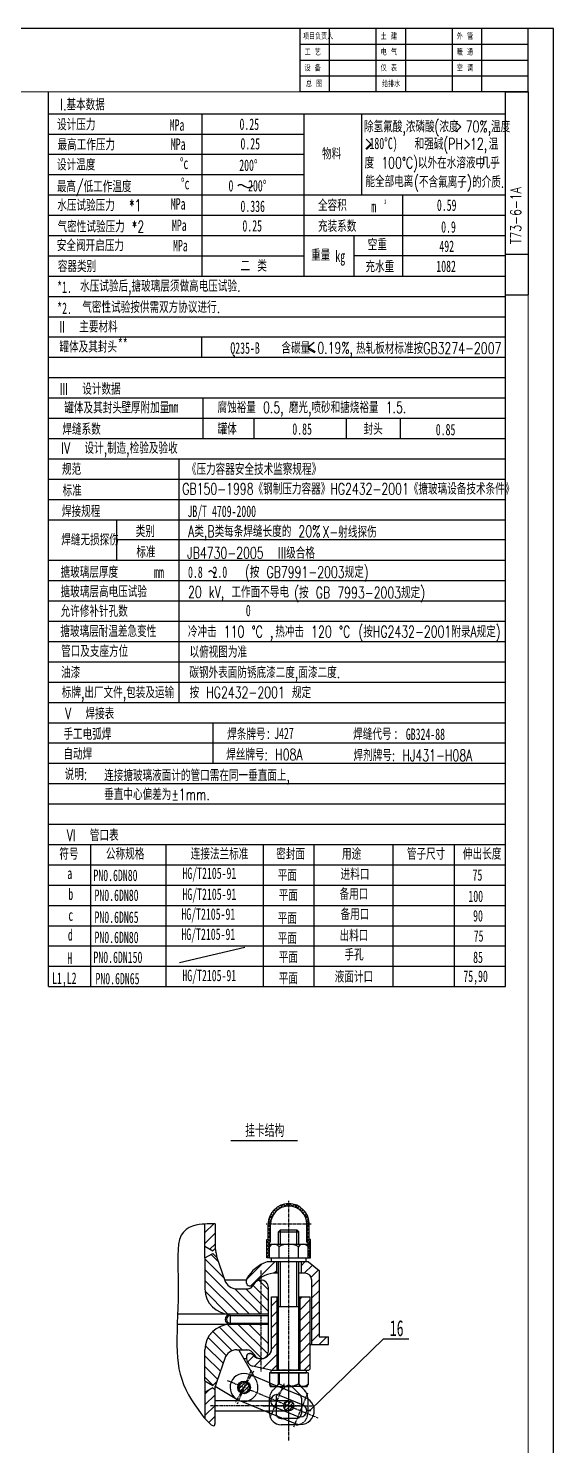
# Model space of a CAD drawing. Extents: x -841 to 590, y -221 to 620.
# Drawn here: x 383 to 590, y 61 to 620 of the extents above; entities that cross this region are included whole.
import ezdxf

# ---------------------------------------------------------------- set-up
doc = ezdxf.new("R2010")
doc.units = 0
doc.header["$MEASUREMENT"] = 0
for name, pattern in [('CENTER', [2, 1.25, -0.25, 0.25, -0.25]), ('HIDDEN', [0.375, 0.25, -0.125]), ('PHANTOM', [2.5, 1.25, -0.25, 0.25, -0.25, 0.25, -0.25])]:
    doc.linetypes.add(name, pattern=pattern)
doc.layers.get('0').update_dxf_attribs({"linetype": 'CONTINUOUS'})
for name, color, linetype in [('1', 1, 'CONTINUOUS'), ('2', 7, 'CENTER'), ('3', 7, 'HIDDEN'), ('5', 7, 'CONTINUOUS'), ('6', 7, 'PHANTOM'), ('BZCC', 7, 'CONTINUOUS'), ('K1', 4, 'CONTINUOUS')]:
    doc.layers.add(name, color=color, linetype=linetype)
doc.styles.add('HZ', font='txt', dxfattribs={"width": 0.5, "bigfont": 'hzfs'})
doc.styles.add('HZFS', font='txt.shx', dxfattribs={"width": 0.75, "bigfont": 'hzfs.shx'})
doc.styles.get("Standard").update_dxf_attribs({"font": 'txt', "width": 0.35})

# ---------------------------------------------------------------- blocks, each defined once
blk = doc.blocks.new('*D60')
at = {"layer": '1'}
for p, q in [((-133.658748, 123.345128), (-149.960756, 123.345128)), ((-148.34847, 124.972482), (-148.34847, 123.345128)), ((-134.554463, 123.345128), (-134.554463, 124.972482))]:
    blk.add_line(p, q, dxfattribs=at)
blk = doc.blocks.new('*D61')
for p, q in [((-182.905627, 135.100453), (-183.76353, 133.812052)), ((-181.849108, 136.104384), (-182.905627, 135.100453)), ((-180.649257, 136.861266), (-181.849108, 136.104384)), ((-179.361356, 137.408522), (-180.649257, 136.861266)), ((-178.040688, 137.783576), (-179.361356, 137.408522)), ((-176.742536, 138.023849), (-178.040688, 137.783576)), ((-175.522182, 138.166764), (-176.742536, 138.023849)), ((-174.43491, 138.249744), (-175.522182, 138.166764)), ((-173.523512, 138.304508), (-174.43491, 138.249744)), ((-172.780821, 138.339957), (-173.523512, 138.304508)), ((-172.187179, 138.359289), (-172.780821, 138.339957)), ((-171.722929, 138.365702), (-172.187179, 138.359289)), ((-171.368414, 138.362395), (-171.722929, 138.365702)), ((-171.103977, 138.352564), (-171.368414, 138.362395)), ((-170.909961, 138.339408), (-171.103977, 138.352564)), ((-170.766708, 138.326124), (-170.909961, 138.339408)), ((-170.657189, 138.315314), (-170.766708, 138.326124)), ((-170.574887, 138.30719), (-170.657189, 138.315314)), ((-170.515915, 138.301369), (-170.574887, 138.30719)), ((-170.476385, 138.297467), (-170.515915, 138.301369)), ((-170.452407, 138.2951), (-170.476385, 138.297467)), ((-170.440095, 138.293885), (-170.452407, 138.2951)), ((-170.435558, 138.293437), (-170.440095, 138.293885)), ((-170.43491, 138.293373), (-170.435558, 138.293437)), ((-184.789061, 130.322931), (-185.020336, 128.172196)), ((-184.383374, 132.213105), (-184.789061, 130.322931)), ((-183.76353, 133.812052), (-184.383374, 132.213105)), ((-185.116939, 125.791565), (-185.118614, 123.211707)), ((-185.118614, 123.211707), (-185.065103, 120.463286)), ((-185.020336, 128.172196), (-185.116939, 125.791565)), ((-185.065103, 120.463286), (-184.996147, 117.576969)), ((-184.996147, 117.576969), (-184.95149, 114.583422)), ((-184.95149, 114.583422), (-184.961518, 111.513536)), ((-185.019195, 108.399099), (-185.108133, 105.272123)), ((-184.961518, 111.513536), (-185.019195, 108.399099)), ((-185.211941, 102.164621), (-185.314227, 99.108606)), ((-185.108133, 105.272123), (-185.211941, 102.164621)), ((-185.398603, 96.13609), (-185.448678, 93.279085)), ((-185.314227, 99.108606), (-185.398603, 96.13609)), ((-185.448678, 93.279085), (-185.448061, 90.569605)), ((-185.448061, 90.569605), (-185.38093, 88.029898)), ((-185.38093, 88.029898), (-185.23373, 85.643166)), ((-185.23373, 85.643166), (-184.993476, 83.382845)), ((-184.993476, 83.382845), (-184.647182, 81.222374)), ((-184.647182, 81.222374), (-184.181861, 79.13519)), ((-184.181861, 79.13519), (-183.584526, 77.09473)), ((-183.584526, 77.09473), (-182.842192, 75.074432)), ((-182.842192, 75.074432), (-181.941873, 73.047733)), ((-181.941873, 73.047733), (-180.880653, 71.000423)), ((-180.880653, 71.000423), (-179.695907, 68.967692)), ((-179.695907, 68.967692), (-178.43508, 66.997086)), ((-178.43508, 66.997086), (-177.145616, 65.136146)), ((-177.145616, 65.136146), (-175.874962, 63.432416)), ((-175.874962, 63.432416), (-174.670563, 61.933439)), ((-174.670563, 61.933439), (-173.579863, 60.686758)), ((-173.579863, 60.686758), (-172.650309, 59.739917)), ((-172.650309, 59.739917), (-171.917089, 59.123712)), ((-171.917089, 59.123712), (-171.366367, 58.801961)), ((-171.366367, 58.801961), (-170.972051, 58.721732)), ((-170.972051, 58.721732), (-170.708048, 58.830096)), ((-170.708048, 58.830096), (-170.548265, 59.074123)), ((-170.548265, 59.074123), (-170.466611, 59.400882)), ((-170.466611, 59.400882), (-170.436992, 59.757445)), ((-170.436992, 59.757445), (-170.433316, 60.09088)), ((-170.434711, 60.800746), (-170.434826, 60.859373)), ((-170.434521, 60.70409), (-170.434711, 60.800746)), ((-170.434238, 60.559898), (-170.434521, 60.70409)), ((-170.433842, 60.358664), (-170.434238, 60.559898)), ((-170.433316, 60.09088), (-170.433842, 60.358664))]:
    blk.add_line(p, q)
blk = doc.blocks.new('*D62')
at = {"layer": '5'}
for p, q in [((-174.43491, 71.226454), (-172.906644, 72.75472)), ((-174.43491, 66.983813), (-170.43491, 70.983813)), ((-174.43491, 62.741172), (-170.43491, 66.741172)), ((-172.919415, 60.014027), (-170.43491, 62.498532))]:
    blk.add_line(p, q, dxfattribs=at)
blk = doc.blocks.new('*D63')
at = {"layer": '5'}
for p, q in [((-174.43491, 134.866064), (-170.958289, 138.342685)), ((-174.43491, 130.623423), (-170.43491, 134.623423)), ((-172.462999, 128.352694), (-170.43491, 130.380783))]:
    blk.add_line(p, q, dxfattribs=at)
blk = doc.blocks.new('*D64')
at = {"layer": '5'}
for p, q in [((-166.939504, 117.045098), (-174.43491, 124.540504)), ((-169.172473, 123.520708), (-171.955581, 126.303816)), ((-156.818822, 102.681776), (-174.43491, 120.297864)), ((-161.061463, 102.681776), (-174.43491, 116.055223)), ((-165.345664, 102.723336), (-174.39335, 111.771022)), ((-152.576182, 102.681776), (-162.635036, 112.74063)), ((-158.333541, 112.681776), (-149.43491, 103.783145)), ((-155.40666, 113.997536), (-149.43491, 108.025786)), ((-153.238602, 116.072118), (-149.43491, 112.268427))]:
    blk.add_line(p, q, dxfattribs=at)
blk = doc.blocks.new('*D65')
at = {"layer": '5'}
for p, q in [((-145.476575, 144.025409), (-143.480326, 146.021658)), ((-143.845695, 144.862977), (-144.616864, 145.634146)), ((-142.732706, 145.164202), (-143.567074, 145.99857)), ((-142.97223, 145.115541), (-141.813125, 146.274645)), ((-141.437747, 145.283457), (-142.382299, 146.228009)), ((-149.547346, 138.540425), (-148.388241, 139.69953)), ((-149.294359, 140.207626), (-147.29811, 142.203875)), ((-148.421702, 139.53949), (-149.250721, 140.368509)), ((-148.110326, 140.642327), (-148.878324, 141.410325)), ((-147.66513, 141.611344), (-148.397142, 142.343356)), ((-148.067562, 142.848636), (-146.121337, 144.794861)), ((-147.107233, 142.467661), (-147.820121, 143.18055)), ((-146.446666, 143.221308), (-147.153779, 143.928421)), ((-145.686305, 143.87516), (-146.400034, 144.588889)), ((-144.822849, 144.425918), (-145.556685, 145.159754)), ((-148.555499, 138.259073), (-149.490356, 139.19393))]:
    blk.add_line(p, q, dxfattribs=at)
blk = doc.blocks.new('*D66')
at = {"layer": '5'}
for p, q in [((-141.39024, 145.283317), (-140.450039, 146.223518)), ((-139.843419, 145.103342), (-141.012543, 146.272467)), ((-140.101783, 145.157561), (-139.26981, 145.989534)), ((-137.249647, 143.923784), (-139.332456, 146.006593)), ((-138.993317, 144.851813), (-138.223568, 145.621562)), ((-138.019782, 144.411135), (-137.286763, 145.144153)), ((-137.159496, 143.857207), (-136.446147, 144.570556)), ((-134.912387, 143.000738), (-136.596383, 144.684733)), ((-136.402113, 143.200376), (-135.695007, 143.907483)), ((-135.744521, 142.443755), (-135.031267, 143.157008)), ((-133.590527, 140.264664), (-135.673336, 142.347473)), ((-135.189784, 141.584279), (-134.456972, 142.31709)), ((-134.748183, 140.611666), (-133.978793, 141.381056)), ((-133.324654, 138.584577), (-134.493778, 139.753701)), ((-134.441283, 139.504352), (-133.609917, 140.335718)), ((-134.313878, 138.217543), (-133.374777, 139.156645))]:
    blk.add_line(p, q, dxfattribs=at)
blk = doc.blocks.new('*D67')
at = {"layer": '5'}
for p, q in [((-133.313663, 137.159373), (-134.313663, 138.159373)), ((-134.313663, 136.803545), (-133.313663, 137.803545)), ((-133.313663, 135.745159), (-134.313663, 136.745159)), ((-134.313663, 135.389331), (-133.313663, 136.389331)), ((-133.313663, 134.330946), (-134.313663, 135.330946)), ((-134.313663, 133.975118), (-133.313663, 134.975118)), ((-133.313663, 132.916732), (-134.313663, 133.916732)), ((-134.313663, 132.560904), (-133.313663, 133.560904)), ((-132.813663, 131.002518), (-134.313663, 132.502518)), ((-134.313663, 131.146691), (-133.313663, 132.146691)), ((-133.813663, 130.232477), (-132.813663, 131.232477)), ((-132.813663, 129.588305), (-133.813663, 130.588305)), ((-133.813663, 128.818263), (-132.813663, 129.818263)), ((-132.813663, 128.174091), (-133.813663, 129.174091)), ((-133.813663, 127.40405), (-132.813663, 128.40405)), ((-132.813663, 126.759878), (-133.813663, 127.759878)), ((-133.813663, 125.989836), (-132.813663, 126.989836)), ((-132.813663, 125.345664), (-133.813663, 126.345664)), ((-133.416804, 124.972482), (-132.813663, 125.575623))]:
    blk.add_line(p, q, dxfattribs=at)
blk = doc.blocks.new('*D68')
at = {"layer": '5'}
for p, q in [((-149.556157, 137.1174), (-148.556157, 138.1174)), ((-148.556157, 136.845518), (-149.556157, 137.845518)), ((-149.556157, 135.703186), (-148.556157, 136.703186)), ((-148.556157, 135.431304), (-149.556157, 136.431304)), ((-149.556157, 134.288973), (-148.556157, 135.288973)), ((-148.556157, 134.017091), (-149.556157, 135.017091)), ((-150.056157, 130.960546), (-148.556157, 132.460546)), ((-149.056157, 130.27445), (-150.056157, 131.27445)), ((-150.056157, 129.546332), (-149.056157, 130.546332)), ((-149.056157, 128.860236), (-150.056157, 129.860236)), ((-150.056157, 128.132118), (-149.056157, 129.132118)), ((-149.556157, 132.874759), (-148.556157, 133.874759)), ((-148.556157, 132.602877), (-149.556157, 133.602877)), ((-148.556157, 131.188664), (-149.556157, 132.188664)), ((-149.056157, 127.446023), (-150.056157, 128.446023)), ((-150.056157, 126.717905), (-149.056157, 127.717905)), ((-149.056157, 126.031809), (-150.056157, 127.031809)), ((-150.056157, 125.303691), (-149.056157, 126.303691)), ((-149.411044, 124.972482), (-150.056157, 125.617596))]:
    blk.add_line(p, q, dxfattribs=at)
blk = doc.blocks.new('*D69')
at = {"layer": '5'}
for p, q in [((-159.567415, 71.951813), (-158.046199, 73.47303)), ((-157.832357, 72.272658), (-157.42171, 72.683304))]:
    blk.add_line(p, q, dxfattribs=at)
blk = doc.blocks.new('*D70')
at = {"layer": '5'}
for p, q in [((-160.048763, 74.298892), (-158.532383, 75.815272)), ((-159.047481, 73.885961), (-159.005229, 73.928213))]:
    blk.add_line(p, q, dxfattribs=at)
blk = doc.blocks.new('*D71')
at = {"layer": '5'}
for p, q in [((-160.964324, 73.383331), (-160.048763, 74.298892)), ((-160.455381, 72.478061), (-159.047481, 73.885961))]:
    blk.add_line(p, q, dxfattribs=at)
blk = doc.blocks.new('*D72')
at = {"layer": '5'}
for p, q in [((-158.983967, 73.949475), (-157.627113, 75.306329)), ((-158.046199, 73.47303), (-157.100866, 74.418363))]:
    blk.add_line(p, q, dxfattribs=at)
blk = doc.blocks.new('*D73')
at = {"layer": '5'}
for p, q in [((-143.203387, 65.688424), (-142.269316, 66.622496)), ((-142.529187, 64.948411), (-141.43491, 66.042687)), ((-141.44088, 64.622505), (-141.43491, 64.628474))]:
    blk.add_line(p, q, dxfattribs=at)
blk = doc.blocks.new('*D74')
at = {"layer": '5'}
for p, q in [((-143.026963, 67.279062), (-141.701357, 68.604668)), ((-142.025681, 66.866131), (-141.43491, 67.456901))]:
    blk.add_line(p, q, dxfattribs=at)
blk = doc.blocks.new('*D75')
at = {"layer": '5'}
for p, q in [((-141.43491, 67.456901), (-140.500839, 68.390973)), ((-140.855102, 66.622496), (-139.760826, 67.716772)), ((-139.440888, 66.622496), (-139.434919, 66.628465))]:
    blk.add_line(p, q, dxfattribs=at)
blk = doc.blocks.new('*D76')
at = {"layer": '5'}
for p, q in [((-141.43491, 66.042687), (-141.024398, 66.4532)), ((-141.43491, 64.628474), (-140.023116, 66.040268))]:
    blk.add_line(p, q, dxfattribs=at)
blk = doc.blocks.new('*D77')
at = {"layer": '5'}
for p, q in [((-141.024398, 66.4532), (-140.855102, 66.622496)), ((-140.023116, 66.040268), (-139.440888, 66.622496))]:
    blk.add_line(p, q, dxfattribs=at)
blk = doc.blocks.new('*D78')
at = {"layer": '5'}
for p, q in [((-163.689332, 88.339082), (-171.268085, 95.917835)), ((-159.789385, 88.681776), (-168.790828, 97.683219)), ((-165.490839, 98.62587), (-152.069127, 85.204159)), ((-161.304104, 98.681776), (-149.661161, 87.038834)), ((-157.061463, 98.681776), (-149.43491, 91.055223)), ((-152.43491, 98.297864), (-152.818822, 98.681776)), ((-167.250909, 83.415378), (-174.278584, 90.443052)), ((-166.037484, 86.444594), (-173.160232, 93.567342)), ((-168.338766, 80.260594), (-174.43491, 86.356738)), ((-169.426623, 77.10581), (-174.43491, 82.114098)), ((-135.340383, 80.622496), (-132.93491, 83.027969)), ((-174.43491, 77.871457), (-171.268085, 74.704632))]:
    blk.add_line(p, q, dxfattribs=at)
blk = doc.blocks.new('*D79')
at = {"layer": '5'}
for p, q in [((-146.894552, 123.345128), (-156.295349, 113.944331)), ((-158.037534, 116.444786), (-151.995554, 122.486767)), ((-146.302975, 119.694064), (-147.113995, 118.883044))]:
    blk.add_line(p, q, dxfattribs=at)
blk = doc.blocks.new('*D163')
at = {"layer": '5'}
for p, q in [((-160.197938, 406.577323), (-160.197635, 406.577634)), ((-160.197635, 406.577634), (-160.195509, 406.579809)), ((-160.195509, 406.579809), (-160.18974, 406.585714)), ((-160.18974, 406.585714), (-160.178505, 406.597212)), ((-160.178505, 406.597212), (-160.159983, 406.616169)), ((-160.159983, 406.616169), (-160.132352, 406.644448)), ((-160.132352, 406.644448), (-160.09379, 406.683915)), ((-160.09379, 406.683915), (-160.042474, 406.736434)), ((-160.042474, 406.736434), (-159.97709, 406.802346)), ((-159.97709, 406.802346), (-159.898344, 406.875892)), ((-159.898344, 406.875892), (-159.807449, 406.94979)), ((-159.807449, 406.94979), (-159.705617, 407.016759)), ((-159.705617, 407.016759), (-159.594062, 407.069517)), ((-159.594062, 407.069517), (-159.473995, 407.100781)), ((-159.473995, 407.100781), (-159.346631, 407.10327)), ((-159.346631, 407.10327), (-159.213182, 407.069701)), ((-159.213182, 407.069701), (-159.075005, 406.995797)), ((-159.075005, 406.995797), (-158.934039, 406.889291)), ((-158.934039, 406.889291), (-158.792368, 406.760923)), ((-158.792368, 406.760923), (-158.652076, 406.621432)), ((-158.652076, 406.621432), (-158.515245, 406.481556)), ((-158.515245, 406.481556), (-158.38396, 406.352034)), ((-158.38396, 406.352034), (-158.260305, 406.243605)), ((-158.260305, 406.243605), (-158.146362, 406.167008)), ((-158.146362, 406.167008), (-158.043782, 406.130009)), ((-158.043782, 406.130009), (-157.952481, 406.128491)), ((-157.952481, 406.128491), (-157.87194, 406.155364)), ((-157.87194, 406.155364), (-157.80164, 406.203537)), ((-157.80164, 406.203537), (-157.741064, 406.265923)), ((-157.741064, 406.265923), (-157.689694, 406.335429)), ((-157.689694, 406.335429), (-157.647011, 406.404968)), ((-157.647011, 406.404968), (-157.612496, 406.46745)), ((-157.612496, 406.46745), (-157.58556, 406.51726)), ((-157.58556, 406.51726), (-157.565317, 406.554692)), ((-157.565317, 406.554692), (-157.550813, 406.581513)), ((-157.550813, 406.581513), (-157.54109, 406.599492)), ((-157.54109, 406.599492), (-157.535193, 406.610397)), ((-157.535193, 406.610397), (-157.530889, 406.618355)), ((-157.532164, 406.615997), (-157.531048, 406.61806))]:
    blk.add_line(p, q, dxfattribs=at)
blk = doc.blocks.new('*D164')
at = {"layer": '5'}
for p, q in [((-148.719322, 558.768754), (-148.716272, 558.771584)), ((-148.716272, 558.771584), (-148.694921, 558.791395)), ((-148.694921, 558.791395), (-148.63697, 558.845166)), ((-148.63697, 558.845166), (-148.524118, 558.94988)), ((-148.524118, 558.94988), (-148.340029, 559.107794)), ((-148.340029, 559.107794), (-148.076229, 559.262276)), ((-148.076229, 559.262276), (-147.726206, 559.341974)), ((-147.726206, 559.341974), (-147.283449, 559.275532)), ((-147.283449, 559.275532), (-146.748692, 559.022407)), ((-146.748692, 559.022407), (-146.151643, 558.665286)), ((-146.151643, 558.665286), (-145.529256, 558.317668)), ((-143.443809, 558.417572), (-143.137249, 558.621413)), ((-143.137249, 558.621413), (-142.946268, 558.755424)), ((-142.946268, 558.755424), (-142.806904, 558.853217)), ((-142.848197, 558.824241), (-142.812066, 558.849595)), ((-145.529256, 558.317668), (-144.918482, 558.093049)), ((-144.918482, 558.093049), (-144.353254, 558.072534)), ((-144.353254, 558.072534), (-143.85542, 558.207661)), ((-143.85542, 558.207661), (-143.443809, 558.417572))]:
    blk.add_line(p, q, dxfattribs=at)

msp = doc.modelspace()

# ---------------------------------------------------------------- linework, layer by layer
for p, q in [((590.02835, 619.92756), (-3.97165, 619.92756)), ((590.02835, -221.07244), (590.02835, 619.92756)), ((482.40997, 140.74945), (482.40997, 146.38926)), ((488.90997, 140.74945), (488.90997, 146.38926)), ((482.40997, 116.06613), (482.40997, 133.78876)), ((488.90997, 116.06613), (488.90997, 133.78876))]:
    msp.add_line(p, q)
at = {"color": 7}
for p, q in [((580.02835, 619.92756), (490.02835, 619.92756)), ((490.02835, 619.92756), (490.02835, 594.92756)), ((501.62456, 619.92756), (501.62456, 594.92756)), ((520.02835, 619.92756), (520.02835, 594.92756)), ((531.62456, 619.92756), (531.62456, 594.92756)), ((550.02835, 619.92756), (550.02835, 594.92756)), ((561.62456, 619.92756), (561.62456, 594.92756)), ((490.02835, 613.67756), (580.02835, 613.67756)), ((490.02835, 607.42756), (580.02835, 607.42756)), ((490.02835, 601.17756), (580.02835, 601.17756)), ((571.02835, 530.92756), (580.02835, 530.92756)), ((571.02835, 514.92756), (580.02835, 514.92756))]:
    msp.add_line(p, q, dxfattribs=at)
at = {"layer": '1'}
for p, q in [((391.02835, 242.2865), (391.02835, 594.92756)), ((571.02835, 242.2865), (571.02835, 594.92756)), ((391.02835, 506.2865), (571.02835, 506.2865)), ((391.02835, 482.2865), (571.02835, 482.2865)), ((391.02835, 458.2865), (571.02835, 458.2865)), ((391.02835, 354.2865), (571.02835, 354.2865)), ((391.02835, 330.2865), (571.02835, 330.2865)), ((391.02835, 306.2865), (571.02835, 306.2865)), ((452.65997, 135.31601), (452.65997, 148.69338)), ((456.65997, 148.73701), (456.65997, 139.01445)), ((477.53872, 142.54165), (477.53872, 148.60584)), ((478.53872, 141.54165), (478.53872, 148.60584)), ((482.40997, 146.38926), (481.65997, 145.63926)), ((481.65997, 145.63926), (489.65997, 145.63926)), ((481.65997, 140.74945), (481.65997, 145.63926)), ((482.40997, 146.38926), (488.90997, 146.38926)), ((488.90997, 146.38926), (489.65997, 145.63926)), ((489.65997, 140.74945), (489.65997, 145.63926)), ((492.78122, 141.54165), (492.78122, 148.60584)), ((493.78122, 142.54165), (493.78122, 148.60584)), ((452.65997, 139.93481), (455.77935, 138.13383)), ((477.03872, 135.41611), (477.03872, 142.54165)), ((477.03872, 142.54165), (477.53872, 142.54165)), ((478.03872, 135.41611), (478.03872, 141.54165)), ((478.53872, 141.54165), (478.03872, 141.54165)), ((478.38872, 140.74945), (478.03872, 139.99945)), ((478.38872, 140.74945), (492.93122, 140.74945)), ((481.84934, 135.41611), (481.84934, 139.74945)), ((489.47059, 135.41611), (489.47059, 139.74945)), ((492.78122, 141.54165), (493.28122, 141.54165)), ((492.93122, 140.74945), (493.28122, 139.99945)), ((493.28122, 135.41611), (493.28122, 141.54165)), ((494.28122, 142.54165), (493.78122, 142.54165)), ((494.28122, 135.41611), (494.28122, 142.54165)), ((452.65997, 135.31601), (455.77935, 137.11698)), ((452.65997, 135.31601), (452.65997, 123.12541)), ((455.77935, 138.13383), (456.65997, 139.01445)), ((455.77935, 137.11698), (457.39104, 135.5053)), ((456.65997, 139.01445), (457.39104, 135.5053)), ((457.39104, 135.5053), (460.49788, 126.49546)), ((478.03872, 135.41611), (477.03872, 135.41611)), ((478.03872, 135.41611), (493.28122, 135.41611)), ((493.28122, 135.41611), (494.28122, 135.41611)), ((481.65997, 129.28876), (479.55575, 129.28876)), ((480.7919, 133.78876), (480.7919, 129.28876)), ((481.65997, 91.06613), (481.65997, 133.78876)), ((489.65997, 91.06613), (489.65997, 133.78876)), ((492.15997, 129.28876), (489.65997, 129.28876)), ((490.52803, 133.78876), (490.52803, 129.28876)), ((493.43613, 133.78876), (497.65997, 130.38504)), ((497.65997, 130.38504), (497.65997, 104.23017)), ((469.05734, 126.62541), (460.45307, 126.62541)), ((465.22475, 123.12541), (469.70867, 123.12541)), ((469.05734, 125.38796), (469.05734, 126.62673)), ((470.05734, 124.38796), (470.94896, 124.38796)), ((474.65997, 126.62541), (473.44347, 126.62541)), ((477.65997, 113.12541), (477.65997, 123.62541)), ((494.65997, 126.78876), (494.65997, 101.18474)), ((477.65997, 98.62541), (477.65997, 118.39127)), ((478.90997, 99.17089), (478.90997, 119.99475)), ((478.90997, 119.99475), (481.65997, 119.99475)), ((481.15997, 91.06613), (481.15997, 119.99475)), ((489.65997, 119.99475), (494.15997, 119.99475)), ((490.15997, 91.06613), (490.15997, 119.99475)), ((494.15997, 92.06613), (494.15997, 119.99475)), ((477.65997, 113.12541), (441.90021, 113.12541)), ((462.65997, 112.62541), (477.65997, 112.62541)), ((462.65997, 112.62541), (462.65997, 109.62541)), ((489.65997, 116.06613), (481.65997, 116.06613)), ((477.65997, 109.12541), (441.76854, 109.12541)), ((462.65997, 109.62541), (477.65997, 109.62541)), ((494.15997, 101.18474), (501.31842, 101.18474)), ((497.65997, 104.23017), (501.31842, 104.23017)), ((501.31842, 101.18474), (501.31842, 104.23017)), ((452.65997, 86.93481), (452.65997, 99.12541)), ((460.59384, 96.03364), (457.37367, 86.69514)), ((465.22475, 99.12541), (469.70867, 99.12541)), ((466.01971, 99.03322), (471.91273, 88.68487)), ((469.10363, 95.62541), (467.96034, 95.62541)), ((469.10363, 96.64646), (469.10363, 95.58821)), ((470.10363, 97.64646), (470.60363, 97.64646)), ((478.62918, 98.2971), (477.91121, 97.2953)), ((470.16551, 89.40543), (471.91273, 88.68487)), ((478.65997, 91.06613), (471.45597, 92.65896)), ((493.28122, 90.06613), (478.03872, 90.06613)), ((478.03872, 90.06613), (478.03872, 86.1585)), ((478.65997, 91.06613), (492.64463, 91.06613)), ((478.65997, 91.06613), (478.65997, 90.06613)), ((478.65997, 90.06613), (492.65997, 90.06613)), ((481.65997, 86.25852), (481.65997, 90.06613)), ((489.65997, 90.06613), (489.65997, 86.25852)), ((492.60379, 91.07195), (493.15997, 91.07195)), ((492.65997, 90.06613), (492.65997, 91.06613)), ((493.28122, 90.06613), (493.28122, 85.48279)), ((452.65997, 86.93481), (452.65997, 72.10772)), ((452.65997, 86.93481), (455.80028, 85.12175)), ((455.80028, 84.12907), (452.65997, 82.31601)), ((457.36316, 86.68463), (455.80028, 85.12175)), ((455.80028, 84.12907), (456.65997, 83.26938)), ((457.35908, 86.6981), (456.65997, 84.62541)), ((465.2904, 79.57411), (456.65997, 84.62541)), ((456.65997, 69.78997), (456.65997, 84.62541)), ((478.03872, 86.1585), (471.91273, 88.68487)), ((478.03872, 86.1585), (481.4958, 84.73279)), ((492.3528, 80.25534), (481.4958, 84.73279)), ((483.62154, 83.85613), (484.24575, 84.48034)), ((484.55443, 84.73279), (486.76551, 84.73279)), ((490.07418, 81.48034), (487.07418, 84.48034)), ((490.24575, 84.8443), (491.84195, 83.24811)), ((490.35726, 84.73279), (492.93122, 84.73279)), ((492.93122, 84.73279), (493.28122, 85.48279)), ((466.38425, 79.06613), (456.65997, 79.06613)), ((465.97172, 79.23626), (488.15901, 70.08617)), ((485.65997, 79.06613), (480.65997, 79.06613)), ((481.96434, 81.29447), (491.20904, 77.48193)), ((493.15997, 79.84156), (493.15997, 80.06613)), ((456.65997, 75.06613), (476.08351, 75.06613)), ((480.05807, 76.67211), (489.30277, 72.85958)), ((485.65997, 75.06613), (483.95229, 75.06613)), ((490.65997, 77.70837), (490.65997, 74.06613)), ((482.65997, 72.06613), (483.35796, 72.06613)), ((488.65997, 69.56613), (482.65997, 69.56613))]:
    msp.add_line(p, q, dxfattribs=at)
for centre, radius in [((468.06862, 84.32084), 2.5), ((468.06862, 84.32084), 2.5), ((468.06862, 84.32084), 2), ((485.65997, 77.06613), 2)]:
    msp.add_circle(centre, radius, dxfattribs=at)
for centre, radius, start, end in [((485.65997, 148.60584), 8.12125, 0, 180), ((485.65997, 148.60584), 7.12125, 0, 180), ((479.94403, 138.43434), 2.31511, 34.614666, 145.385334), ((485.65997, 132.98902), 7.76043, 60.591514, 119.408486), ((491.3759, 138.43434), 2.31511, 34.614666, 145.385334), ((481.60409, 120.35143), 14.1613, 108.399868, 151.228498), ((480.761, 118.17735), 11.17658, 96.190684, 143.629229), ((492.15997, 126.78876), 2.5, 0, 90), ((462.65997, 123.12541), 10, 180, 270), ((465.22475, 128.12541), 5, 199.025606, 270), ((481.60409, 120.35143), 14.1613, 153.649987, 153.702191), ((470.05734, 126.66748), 1, 149.083442, 182.409083), ((470.05734, 125.38796), 1, 180, 270), ((469.20561, 126.12541), 3, 270, 335.375682), ((470.94896, 125.38796), 1, 270, 323.688837), ((474.65997, 123.62541), 3, 141.18188, 155.375682), ((474.65997, 123.62541), 3, 83.306359, 135.290203), ((474.65997, 123.62541), 3, 0, 90), ((462.65997, 111.12541), 2, 90, 270), ((462.65997, 111.12541), 1.5, 90, 270), ((462.65997, 99.12541), 10, 90, 180), ((465.22475, 94.12541), 5, 90, 160.974394), ((470.10363, 96.64646), 1, 90, 180), ((472.10363, 95.58821), 3, 180, 257.532281), ((469.20561, 96.12541), 3, 24.624318, 90), ((470.40005, 96.14646), 1.5, 39.237484, 90), ((474.65997, 99.62541), 4, 219.339633, 324.371487), ((474.65997, 98.62541), 3, 204.624318, 276.693641), ((474.65997, 98.62541), 3, 270, 0), ((477.40997, 99.17089), 1.5, 324.371487, 0), ((468.06862, 84.32084), 5.5, 67.588635, 247.588635), ((493.15997, 92.06613), 1, 270, 0), ((479.94403, 87.0479), 2.31511, 295.604497, 308.120013), ((479.65997, 86.25852), 2, 315, 0), ((485.65997, 83.06613), 2, 120.032022, 135), ((485.65997, 83.06613), 2, 59.967978, 120.032022), ((485.65997, 92.49322), 7.76043, 262.589136, 277.410864), ((485.65997, 83.06613), 2, 45, 59.967978), ((491.65997, 86.25852), 2, 180, 225), ((491.3759, 87.0479), 2.31511, 231.879987, 325.385334), ((481.0112, 78.98329), 2.5, 67.588635, 247.588635), ((490.25591, 75.17075), 5.5, 247.588635, 67.588635), ((488.65997, 80.06613), 2, 29.906458, 45), ((488.65997, 80.06613), 4.5, 0, 45), ((482.65997, 74.06613), 4.5, 180, 270), ((482.65997, 74.06613), 2, 209.906458, 270), ((490.25591, 75.17075), 2.5, 247.588635, 67.588635), ((488.65997, 74.06613), 2, 315.958407, 0), ((488.65997, 74.06613), 4.5, 270, 283.784904)]:
    msp.add_arc(centre, radius, start, end, dxfattribs=at)
at = {"layer": '2'}
for p, q in [((485.65997, 63.45097), (485.65997, 157.81442)), ((494.57586, 148.60584), (476.60297, 148.60584)), ((474.65997, 130.32931), (474.65997, 90.5736)), ((471.77924, 90.66066), (464.64682, 78.47452)), ((470.82733, 91.01022), (465.35274, 77.73534)), ((485.65997, 67.06613), (485.65997, 93.56613)), ((461.38504, 87.07716), (497.09742, 72.3493)), ((483.8148, 85.78151), (478.29533, 72.39779)), ((493.1044, 82.07782), (487.54003, 68.58525)), ((489.95921, 77.06613), (454.80685, 77.06613)), ((475.65997, 77.06613), (495.65997, 77.06613))]:
    msp.add_line(p, q, dxfattribs=at)
at = {"layer": '3'}
for p, q in [((481.84934, 90.06613), (481.84934, 85.73279)), ((489.47059, 90.06613), (489.47059, 85.73279)), ((471.91273, 88.68487), (472.84799, 87.04253)), ((478.03872, 86.1585), (478.03872, 85.48279)), ((478.38872, 84.73279), (478.03872, 85.48279)), ((478.38872, 84.73279), (484.55443, 84.73279)), ((479.47799, 83.24811), (481.07418, 84.8443)), ((481.24575, 81.48034), (483.62154, 83.85613)), ((490.35726, 84.73279), (486.76551, 84.73279)), ((466.38425, 79.06613), (480.65997, 79.06613)), ((478.15997, 74.06613), (478.15997, 80.06613)), ((480.65997, 80.06613), (480.65997, 74.06613)), ((490.65997, 80.06613), (490.65997, 77.70837)), ((493.15997, 79.84156), (493.15997, 74.06613)), ((476.08351, 75.06613), (483.95229, 75.06613)), ((488.65997, 72.06613), (483.35796, 72.06613))]:
    msp.add_line(p, q, dxfattribs=at)
for centre, radius, start, end in [((468.06862, 84.32084), 5.5, 239.66, 29.66), ((479.94403, 87.0479), 2.31511, 214.614666, 295.604497), ((479.94403, 87.0479), 2.31511, 308.120013, 325.385334), ((485.65997, 92.49322), 7.76043, 240.591514, 262.589136), ((485.65997, 92.49322), 7.76043, 277.410864, 299.408486), ((491.3759, 87.0479), 2.31511, 214.614666, 231.879987), ((482.65997, 80.06613), 4.5, 135, 180), ((482.65997, 80.06613), 2, 135, 180), ((488.65997, 80.06613), 2, 0, 29.906458), ((482.65997, 74.06613), 2, 180, 218.294956), ((488.65997, 74.06613), 2, 270, 315.958407), ((488.65997, 74.06613), 4.5, 283.784904, 0)]:
    msp.add_arc(centre, radius, start, end, dxfattribs=at)
at = {"layer": '5'}
for p, q in [((391.02835, 586.2865), (571.02835, 586.2865)), ((451.45031, 586.2865), (451.45031, 522.2865)), ((491.56647, 586.2865), (491.56647, 522.2865)), ((514.32949, 586.2865), (514.32949, 554.2865)), ((551.56076, 579.14902), (553.4612, 581.04946)), ((553.4612, 581.04946), (551.62863, 582.88202)), ((391.02835, 578.2865), (491.56647, 578.2865)), ((517.98147, 574.36718), (516.14891, 576.19974)), ((556.87129, 574.20872), (555.03872, 576.04129)), ((391.02835, 570.2865), (491.56647, 570.2865)), ((516.08104, 572.46674), (517.98147, 574.36718)), ((516.3462, 572.20157), (518.24664, 574.10201)), ((554.97085, 572.30828), (556.87129, 574.20872)), ((391.02835, 562.2865), (491.56647, 562.2865)), ((391.02835, 554.2865), (571.02835, 554.2865)), ((530.47508, 554.2865), (530.47508, 522.2865)), ((391.02835, 546.2865), (571.02835, 546.2865)), ((391.02835, 538.2865), (571.02835, 538.2865)), ((511.33453, 538.2865), (511.33453, 522.2865)), ((391.02835, 530.2865), (491.56647, 530.2865)), ((571.02835, 530.2865), (511.33453, 530.2865)), ((391.02835, 522.2865), (571.02835, 522.2865)), ((391.02835, 514.2865), (571.02835, 514.2865)), ((391.02835, 498.2865), (571.02835, 498.2865)), ((451.43267, 490.2865), (451.43267, 498.2865)), ((495.63926, 496.12472), (493.27429, 494.0976)), ((493.27429, 494.0976), (496.14604, 492.57727)), ((495.97711, 492.07049), (493.27429, 493.50139)), ((391.02835, 490.2865), (571.02835, 490.2865)), ((391.02835, 474.2865), (571.02835, 474.2865)), ((451.81173, 474.2865), (451.81173, 458.2865)), ((391.02835, 466.2865), (571.02835, 466.2865)), ((471.90217, 466.2865), (471.90217, 458.2865)), ((508.2924, 466.2865), (508.2924, 458.2865)), ((529.52003, 466.2865), (529.52003, 458.2865)), ((391.02835, 450.2865), (571.02835, 450.2865)), ((442.33511, 450.2865), (442.33511, 354.2865)), ((391.02835, 442.2865), (571.02835, 442.2865)), ((391.02835, 434.2865), (571.02835, 434.2865)), ((391.02835, 426.2865), (571.02835, 426.2865)), ((418.01086, 410.2865), (418.01086, 426.2865)), ((571.02835, 418.2865), (418.01086, 418.2865)), ((391.02835, 410.2865), (571.02835, 410.2865)), ((391.02835, 402.2865), (571.02835, 402.2865)), ((391.02835, 394.2865), (571.02835, 394.2865)), ((391.02835, 386.2865), (571.02835, 386.2865)), ((391.02835, 378.2865), (571.02835, 378.2865)), ((391.02835, 370.2865), (571.02835, 370.2865)), ((391.02835, 362.2865), (571.02835, 362.2865)), ((391.02835, 346.2865), (571.02835, 346.2865)), ((455.88993, 330.2865), (455.88993, 346.2865)), ((391.02835, 338.2865), (571.02835, 338.2865)), ((391.02835, 322.2865), (571.02835, 322.2865)), ((391.02835, 314.2865), (571.02835, 314.2865)), ((391.02835, 298.2865), (571.02835, 298.2865)), ((407.61772, 298.2865), (407.61772, 242.2865)), ((437.25619, 298.2865), (437.25619, 242.2865)), ((475.55823, 298.2865), (475.55823, 242.2865)), ((495.6212, 298.2865), (495.6212, 242.2865)), ((526.6276, 298.2865), (526.6276, 242.2865)), ((550.79436, 298.2865), (550.79436, 242.2865)), ((391.02835, 290.2865), (571.02835, 290.2865)), ((391.02835, 282.2865), (571.02835, 282.2865)), ((391.02835, 274.2865), (571.02835, 274.2865)), ((391.02835, 266.2865), (571.02835, 266.2865)), ((391.02835, 258.2865), (571.02835, 258.2865)), ((442.70043, 251.79495), (468.34688, 257.80584)), ((391.02835, 250.2865), (571.02835, 250.2865)), ((462.82846, 181.5651), (489.13885, 181.5651)), ((456.67734, 137.57503), (456.63904, 137.61333)), ((490.52803, 132.26607), (492.05072, 133.78876)), ((491.79336, 129.28876), (495.01835, 132.51375)), ((494.47637, 127.72913), (497.36776, 130.62052)), ((497.65997, 126.67009), (494.65997, 123.67009)), ((478.90997, 116.40537), (481.15997, 118.65537)), ((490.98464, 119.99475), (490.15997, 119.17009)), ((494.15997, 118.92745), (490.15997, 114.92745)), ((497.65997, 122.42745), (494.65997, 119.42745)), ((497.65997, 118.1848), (494.65997, 115.1848)), ((478.90997, 112.16273), (481.15997, 114.41273)), ((494.15997, 114.6848), (490.15997, 110.6848)), ((497.65997, 113.94216), (494.65997, 110.94216)), ((478.90997, 107.92009), (481.15997, 110.17009)), ((494.15997, 110.44216), (490.15997, 106.44216)), ((494.15997, 106.19952), (490.15997, 102.19952)), ((497.65997, 109.69952), (494.65997, 106.69952)), ((481.15997, 105.92745), (478.90997, 103.67745)), ((481.15997, 101.6848), (478.90997, 99.4348)), ((494.15997, 101.95688), (490.15997, 97.95688)), ((523.00518, 103.51701), (493.9816, 75.17277)), ((497.65997, 105.45688), (494.65997, 102.45688)), ((500.6759, 104.23017), (497.63047, 101.18474)), ((523.00518, 103.51701), (533.00518, 103.51701)), ((471.93226, 96.69973), (469.44017, 94.20765)), ((472.06364, 92.58848), (475.16751, 95.65774)), ((475.48576, 91.76796), (481.15997, 97.44216)), ((494.15997, 97.71424), (490.15997, 93.71424)), ((479.02657, 91.06613), (481.15997, 93.19952))]:
    msp.add_line(p, q, dxfattribs=at)
at = {"layer": '5', "color": 1}
msp.add_line((391.02835, 242.2865), (571.02835, 242.2865), dxfattribs=at)
at = {"layer": '5'}
msp.add_circle((493.9816, 75.17277), 0.25, dxfattribs=at)
at = {"layer": '6'}
for p, q in [((454.9083, 105.44297), (456.3424, 106.87708)), ((489.65997, 91.06613), (481.65997, 91.06613))]:
    msp.add_line(p, q, dxfattribs=at)
at = {"layer": 'BZCC'}
for p, q in [((580.02835, 594.92756), (490.02835, 594.92756)), ((571.02835, 594.92756), (580.02835, 594.92756)), ((580.02835, 594.92756), (580.02835, 514.92756))]:
    msp.add_line(p, q, dxfattribs=at)
at = {"layer": 'K1', "color": 7}
msp.add_line((580.02835, 594.92756), (580.02835, 619.92756), dxfattribs=at)
at = {"layer": 'K1', "const_width": 0.4}
msp.add_lwpolyline([(6.02835, -211.07244), (6.02835, 594.92756), (580.02835, 594.92756), (580.02835, -211.07244)], close=True, dxfattribs=at)

# ---------------------------------------------------------------- block references
at = {"layer": '5'}
for name, p in [('*D164', (614.36263, -0.90385)), ('*D163', (614.36263, -0.90385)), ('*D65', (627.09488, 10.44363)), ('*D66', (627.09488, 10.44363)), ('*D61', (627.09488, 10.44363)), ('*D63', (627.09488, 10.44363)), ('*D68', (627.09488, 10.44363)), ('*D67', (627.09488, 10.44363)), ('*D64', (627.09488, 10.44363)), ('*D60', (627.09488, 10.44363)), ('*D79', (627.09488, 10.44363)), ('*D78', (627.09488, 10.44363)), ('*D71', (627.09488, 10.44363)), ('*D70', (627.09488, 10.44363)), ('*D69', (627.09488, 10.44363)), ('*D72', (627.09488, 10.44363)), ('*D62', (627.09488, 10.44363)), ('*D74', (627.09488, 10.44363)), ('*D75', (627.09488, 10.44363)), ('*D73', (627.09488, 10.44363)), ('*D76', (627.09488, 10.44363)), ('*D77', (627.09488, 10.44363))]:
    msp.add_blockref(name, p, dxfattribs=at)

# ---------------------------------------------------------------- texts
at = {"style": 'HZFS', "width": 0.75}
for s, height, p in [('项目负责人', 2.34375, (491.31114, 615.55256)), ('土 建', 2.34375, (521.90335, 615.55256)), ('外 管', 2.34375, (551.90335, 615.55256)), ('工 艺', 2.34375, (491.90335, 609.30256)), ('电 气', 2.34375, (521.90335, 609.30256)), ('暖 通', 2.34375, (551.90335, 609.30256)), ('设 备', 2.34375, (491.90335, 603.05256)), ('仪 表', 2.34375, (521.90335, 603.05256)), ('空 调', 2.34375, (551.90335, 603.05256)), ('总 图', 2.3438, (492.46753, 596.80256)), ('给排水', 2.3438, (522.46753, 596.80256))]:
    msp.add_text(s, height=height, dxfattribs=at).set_placement(p)
msp.add_text('T73-6-1A', height=4.2, rotation=90, dxfattribs=at).set_placement((577.22925, 534.91485))
at = {"layer": '5', "style": 'HZ', "width": 0.7}
for s, height, p in [('I.基本数据', 4.5, (395.68595, 587.6249)), ('设计压力', 4.5, (394.42267, 579.73368)), ('除氢氟酸,浓磷酸(浓度 70%%%,温度 ', 4.5, (515.3184, 578.96537)), ('最高工作压力', 4.5, (394.59098, 571.82318)), ('和强碱(PH 12,', 4.5, (535.25025, 572.12464)), ('温', 4.5, (564.44624, 572.12464)), ('物料', 4.5, (498.79811, 568.23666)), ('度 100%%dC)以外在水溶液中', 4.5, (515.54473, 564.68561)), ('设计温度', 4.5, (394.37544, 563.91268)), ('几乎', 4.5, (561.23311, 564.65623)), ('最高/低工作温度', 4.5, (394.32821, 555.32894)), ('能全部电离', 4.5, (515.87717, 557.33314)), ('(不含氟离子)', 4.5, (535.08368, 557.10681)), ('的介质.', 4.5, (557.88437, 557.10681)), ('水压试验压力  *1', 4.5, (394.49652, 547.92336)), ('全容积', 4.5, (497.20699, 547.91947)), ('气密性试验压力 *2', 4.5, (394.6176, 539.50793)), ('充装系数', 4.5, (497.20699, 539.71638)), ('安全阀开启压力', 4.5, (394.3076, 532.10235)), ('空重', 4.5, (516.80326, 532.42474)), ('重量', 4.5, (494.47262, 528.3232)), ('容器类别', 4.5, (394.69145, 523.85523)), ('二 类', 4.5, (466.68897, 524.08022)), ('充水重', 4.5, (515.89181, 523.76593)), ('水压试验后,搪玻璃层须做高电压试验.', 4.5, (403.50366, 516.11165)), ('气密性试验按供需双方协议进行.', 4.5, (404.35821, 507.77704)), ('II  主要材料', 4.5, (395.38817, 500.05496)), ('罐体及其封头', 4.5, (395.35645, 492.15061)), ('含碳量 0.19%%%,', 4.5, (482.79916, 491.72479)), ('热轧板材标准按GB3274-2007', 4.5, (512.19468, 491.62866)), ('III  设计数据', 4.5, (395.48991, 475.53985)), ('罐体及其封头', 4.5, (397.26977, 468.13982)), ('壁厚附加量', 4.5, (419.75007, 468.21788)), ('腐蚀裕量 0.5,', 4.5, (457.63082, 468.27727)), ('磨光,喷砂和搪烧裕量 1.5.', 4.5, (485.70333, 468.27727)), ('焊缝系数', 4.5, (396.51774, 459.70913)), ('罐体', 4.5, (457.67688, 459.77319)), (' 封头', 4.5, (512.34818, 459.76217)), ('IV  设计,制造,检验及验收', 4.5, (396.07358, 452.25817)), ('规范', 4.5, (396.32781, 443.92168)), ('《压力容器安全技术监察规程》', 4.5, (445.54797, 443.92168)), ('标准', 4.5, (396.58283, 435.5058)), ('GB150-1998《钢制压力容器》HG2432-2001《搪玻璃设备技术条件》', 4.5, (443.73734, 436.18423)), ('焊接规程', 4.5, (396.32781, 427.34494)), ('焊缝无损探伤', 4.5, (396.07278, 416.12376)), ('类别', 4.5, (425.40086, 419.43911)), ('A类,B类每条焊缝长度的 20%%% ', 4.5, (446.05803, 419.43911)), ('X-射线探伤', 4.5, (498.98925, 419.18268)), ('标准', 4.5, (425.65588, 411.27825)), ('JB4730-2005  III级合格', 4.5, (445.68302, 410.94476)), ('搪玻璃层厚度', 4.5, (395.81602, 403.3628)), ('(按 GB7991-2003规定)', 4.5, (468.44459, 403.3628)), ('搪玻璃层高电压试验', 4.5, (395.81602, 395.67202)), ('20 kV, 工作面不导电', 4.5, (446.00034, 395.54514)), ('(按 GB 7993-2003规定)', 4.5, (487.86264, 395.29296)), ('允许修补针孔数', 4.5, (395.81602, 387.98125)), ('搪玻璃层耐温差急变性', 4.5, (395.71717, 380.05247)), ('冷冲击 110 %%dC ,', 4.5, (445.95772, 379.90772)), ('热冲击 120 %%dC', 4.5, (480.38211, 379.90772)), ('(按HG2432-2001附录A规定)', 4.5, (513.12992, 379.90772)), ('管口及支座方位', 4.5, (395.99718, 372.18148)), ('以俯视图为准', 4.5, (446.60742, 371.91084)), ('油漆', 4.5, (395.99718, 363.79155)), ('碳钢外表面防锈底漆二度,面漆二度.', 4.5, (446.5336, 363.82101)), ('标牌,出厂文件,包装及运输', 4.5, (396.26782, 355.9429)), ('按 HG2432-2001 规定', 4.5, (446.60742, 355.9429)), ('V  焊接表', 4.5, (397.56001, 347.61452)), ('手工电弧焊', 4.5, (396.91148, 339.50787)), ('焊条牌号', 4.5, (461.44044, 339.50787)), ('焊缝代号', 4.5, (511.05315, 339.50787)), ('自动焊', 4.5, (396.91148, 331.72548)), ('焊丝牌号: H08A ', 4.5, (461.04235, 331.48431)), ('焊剂牌号: HJ431-H08A', 4.5, (511.17744, 331.1539)), ('说明:', 4.5, (397.41843, 323.69379)), ('连接搪玻璃液面计的管口需在同一垂直面上,', 4.5, (412.97601, 323.24199)), ('垂直中心偏差为%%P1mm.', 4.5, (412.97601, 315.77749)), ('VI  管口表', 4.5, (398.2067, 299.63203)), ('符号', 4.5, (395.3042, 292.31349)), ('公称规格', 4.5, (413.67859, 292.31349)), ('连接法兰标准', 4.5, (447.074, 292.31349)), ('密封面', 4.5, (480.75451, 292.28742)), ('用途', 4.5, (506.66238, 292.28742)), ('管子尺寸', 4.5, (532.21942, 292.28742)), ('伸出长度', 4.5, (554.30791, 292.31338)), ('平面', 4.5, (481.35475, 283.87069)), ('进料口', 4.5, (506.10546, 284.2832)), ('平面', 4.5, (481.76726, 276.03296)), ('备用口', 4.5, (505.69295, 276.44547)), ('平面', 4.5, (481.35475, 266.9577)), ('备用口', 4.5, (506.08974, 268.50953)), ('平面', 4.5, (481.35475, 259.02176)), ('出料口', 4.5, (505.69295, 260.14144)), ('手孔', 4.5, (507.618, 252.5964)), ('平面', 4.5, (481.76726, 251.58084)), ('平面', 4.5, (481.76726, 243.22453)), ('液面计口', 4.5, (503.80718, 243.88455)), ('挂卡结构', 5, (468.51719, 182.98728))]:
    msp.add_text(s, height=height, dxfattribs=at).set_placement(p)
at = {"layer": '5', "width": 0.63}
for s, height, p in [('MPa', 4.5, (438.78354, 579.57287)), ('0.25', 4.5, (466.27798, 579.90485)), ('MPa', 4.5, (439.22748, 572.02587)), ('0.25', 4.5, (466.66299, 572.20463)), (' 180%%dC)', 4.5, (515.55463, 572.35097)), ('%%dc', 4.5, (442.77901, 564.47887)), ('200%%d', 4.5, (466.17825, 563.73439)), ('%%dc', 4.5, (443.22295, 556.48793)), ('0   200%%d', 4.5, (461.94313, 555.64916)), ('MPa', 4.5, (439.22748, 548.49699)), ('0.336', 4.5, (466.66299, 547.56393)), ('m', 4.5, (518.17044, 547.46374)), ('3', 1.8, (523.18344, 550.65384)), ('0.59', 4.5, (544.04083, 547.98822)), ('MPa', 4.5, (439.67142, 540.0621)), ('0.25', 4.5, (467.43301, 539.86371)), ('0.9', 4.5, (545.7223, 539.40405)), ('MPa', 4.5, (440.11536, 532.07116)), ('492', 4.5, (545.01121, 531.8099)), ('kg', 4.5, (504.0429, 527.86747)), ('1082', 4.5, (543.81296, 523.90146)), ('*1.', 4.5, (394.47148, 515.65801)), ('*2.', 4.5, (394.47148, 507.3599)), ('**', 4.5, (418.38422, 493.27943)), ('Q235-B', 4.5, (462.6787, 491.67801)), ('mm', 4.5, (438.3557, 468.43662)), ('0.85', 4.5, (487.08617, 459.77319)), ('0.85', 4.5, (543.60697, 459.55786)), ('JB/T 4709-2000', 4.5, (445.803, 427.34494)), ('0.8  2.0', 4.5, (446.00034, 403.3628)), ('mm', 4.5, (432.63467, 403.3628)), ('0', 4.5, (468.76845, 388.26299)), (':', 4.5, (476.68095, 339.83214)), ('J427', 4.5, (479.92361, 339.83214)), (':', 4.5, (526.94219, 339.83214)), ('GB324-88', 4.5, (531.80619, 339.50787)), ('a', 4.5, (398.43988, 284.69571)), ('PN0.6DN80', 4.5, (408.75268, 283.87069)), ('HG/T2105-91', 4.5, (443.81618, 284.69571)), ('75', 4.5, (558.07591, 284.01962)), ('b', 4.5, (398.8524, 276.44547)), ('PN0.6DN80', 4.5, (409.16519, 276.03296)), ('HG/T2105-91', 4.5, (443.81618, 276.44547)), ('100', 4.5, (556.44246, 275.61902)), ('c', 4.5, (398.8524, 268.19524)), ('PN0.6DN65', 4.5, (409.16519, 267.37022)), ('HG/T2105-91', 4.5, (443.40367, 268.60775)), ('90', 4.5, (558.30926, 267.91847)), ('d', 4.5, (398.67561, 260.4243)), ('PN0.6DN80', 4.5, (409.16519, 259.43427)), ('HG/T2105-91', 4.5, (443.40367, 260.67181)), ('75', 4.5, (558.54261, 259.98458)), ('H', 4.5, (398.43988, 251.21547)), ('PN0.6DN150', 4.5, (408.75268, 251.58084)), ('85', 4.5, (558.30926, 251.58398)), ('L1,L2', 4.5, (392.45793, 243.34524)), ('PN0.6DN65', 4.5, (409.54234, 243.17738)), ('HG/T2105-91', 4.5, (443.78082, 244.41492)), ('75,90', 4.5, (554.4631, 244.11678)), ('16', 6.3, (525.50518, 104.51701))]:
    msp.add_text(s, height=height, dxfattribs=at).set_placement(p)

doc.saveas('drawing.dxf')
